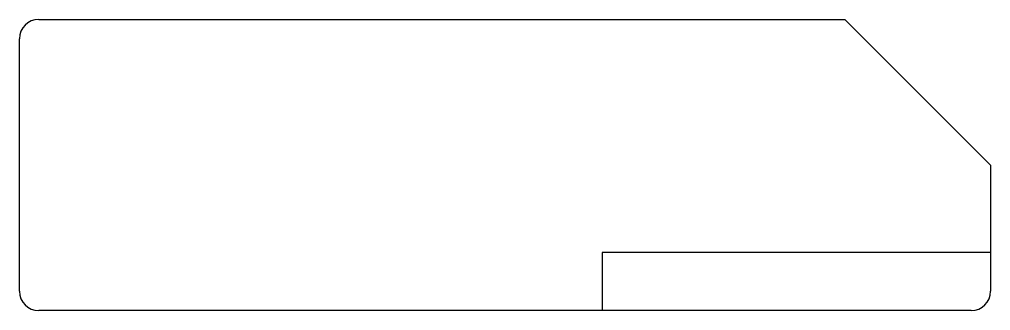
# Model space of a CAD drawing. Extents: x 0 to 100, y 0 to 30.
import ezdxf

# ---------------------------------------------------------------- set-up
doc = ezdxf.new("R2010")
doc.units = 0
doc.header["$MEASUREMENT"] = 0
doc.layers.get('0').update_dxf_attribs({"linetype": 'CONTINUOUS'})

msp = doc.modelspace()

# ---------------------------------------------------------------- linework, layer by layer
for p, q in [((2, 30), (85, 30)), ((85, 30), (100, 15)), ((0, 2), (0, 28)), ((100, 15), (100, 2)), ((98, 0), (2, 0))]:
    msp.add_line(p, q)
at = {"color": 1}
for p, q in [((100, 6), (60, 6)), ((60, 6), (60, 0))]:
    msp.add_line(p, q, dxfattribs=at)
for centre, start, end in [((2, 28), 90, 180), ((2, 2), 180, 270), ((98, 2), 270, 0)]:
    msp.add_arc(centre, 2, start, end)

doc.saveas('drawing.dxf')
